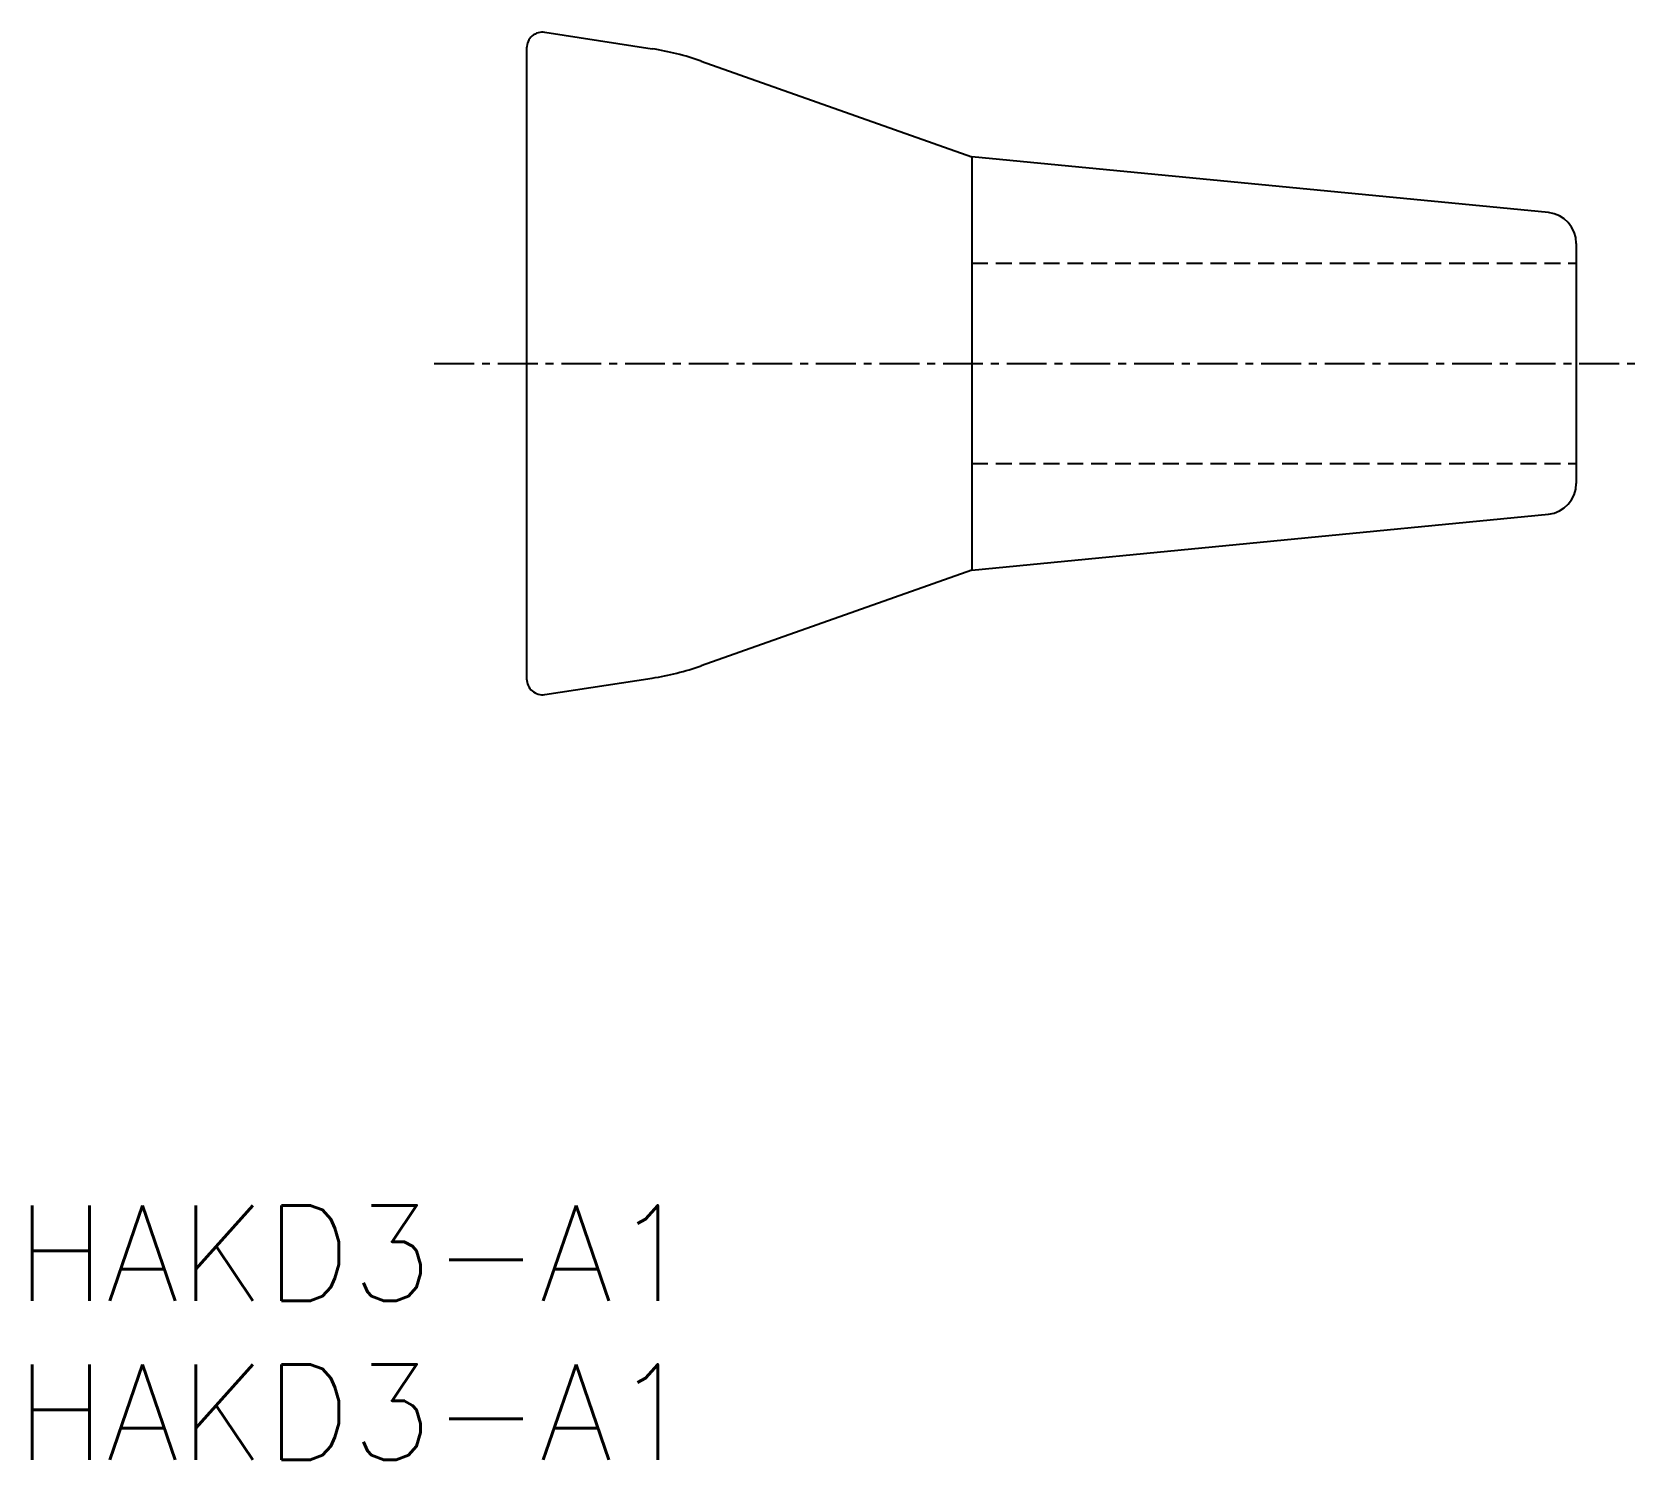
# Model space of a CAD drawing. Extents: x 0.5 to 51.1, y 0 to 44.9.
import ezdxf
from ezdxf.enums import TextEntityAlignment as Align

# ---------------------------------------------------------------- set-up
doc = ezdxf.new("R2010")
doc.units = 0
doc.linetypes.add('CENTER', pattern=[2, 1.25, -0.25, 0.25, -0.25])
doc.linetypes.add('DASHED', pattern=[0.75, 0.5, -0.25])
doc.layers.get('0').update_dxf_attribs({"linetype": 'CONTINUOUS'})
doc.layers.add('CENTER', color=1, linetype='CENTER')
doc.styles.get("Standard").update_dxf_attribs({"font": 'txt.shx', "bigfont": '@extfont2.shx'})

msp = doc.modelspace()

# ---------------------------------------------------------------- linework, layer by layer
at = {"color": 7, "linetype": 'CONTINUOUS'}
for p, q in [((16.638, 44.889), (20.008, 44.37)), ((16.062, 44.394), (16.062, 24.56)), ((21.546, 43.984), (30.062, 40.977)), ((48.186, 39.218), (30.062, 40.977)), ((30.062, 40.977), (30.062, 27.977)), ((49.062, 38.253), (49.062, 30.702)), ((30.062, 27.977), (48.186, 29.736)), ((30.062, 27.977), (21.546, 24.97)), ((16.638, 24.066), (20.008, 24.584))]:
    msp.add_line(p, q, dxfattribs=at)
at = {"color": 3, "linetype": 'DASHED'}
for p, q in [((30.062, 37.627), (49.062, 37.627)), ((30.062, 31.327), (49.062, 31.327))]:
    msp.add_line(p, q, dxfattribs=at)
at = {"color": 7, "linetype": 'CONTINUOUS'}
for centre, radius, start, end in [((16.562, 44.394), 0.5, 81.2538, 180), ((18.716, 35.969), 8.5, 70.5536, 81.2538), ((48.092, 38.253), 0.97, 0, 84.456), ((48.092, 30.702), 0.97, 275.544, 0), ((18.716, 32.985), 8.5, 278.7462, 289.4464), ((16.562, 24.56), 0.5, 180, 278.7462)]:
    msp.add_arc(centre, radius, start, end, dxfattribs=at)
at = {"layer": 'CENTER', "color": 1, "linetype": 'CENTER'}
msp.add_line((13.159, 34.477), (51.062, 34.477), dxfattribs=at)

# ---------------------------------------------------------------- texts
at = {"color": 7, "linetype": 'CONTINUOUS'}
for p in [(0, 6.5), (0, 1.5)]:
    msp.add_text('HAKD3-A1', height=3, dxfattribs=at).set_placement(p, align=Align.MIDDLE_LEFT)

doc.saveas('drawing.dxf')
